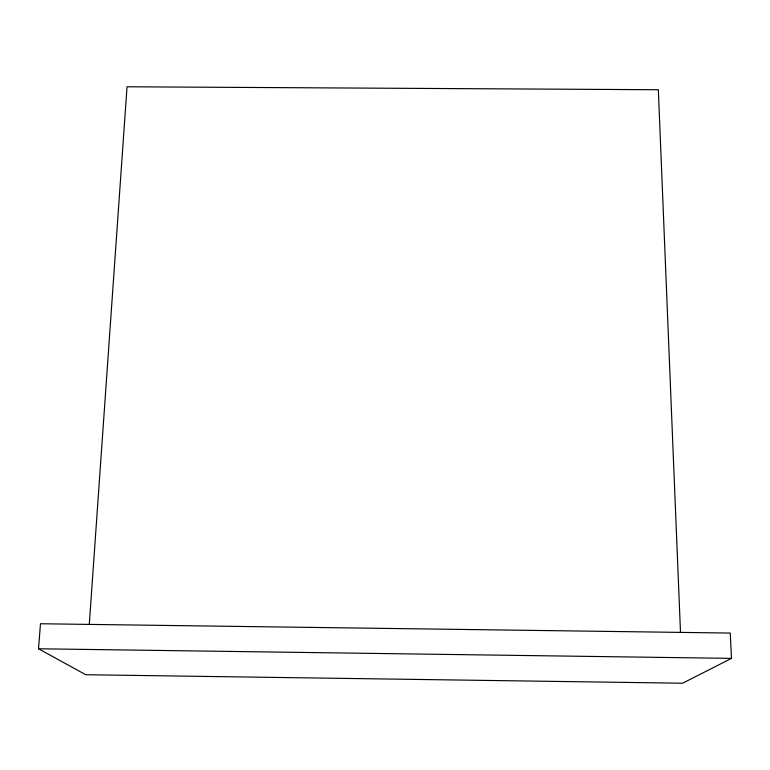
<?xml version="1.0" encoding="UTF-8"?>
<svg xmlns="http://www.w3.org/2000/svg" width="770" height="770" viewBox="0 0 770 770"><rect width="100%" height="100%" fill="white"/><g stroke="black" fill="none" stroke-linecap="round" stroke-linejoin="round"><path stroke-width="1.16" d="M89.291 624.412L127.04 86.779L658.331 89.734L680.497 632.391M38.5 648.773L40.483 623.748L730.229 633.065L731.5 658.379L682.576 683.221L85.759 674.722L38.5 648.773L731.5 658.379"/></g></svg>
